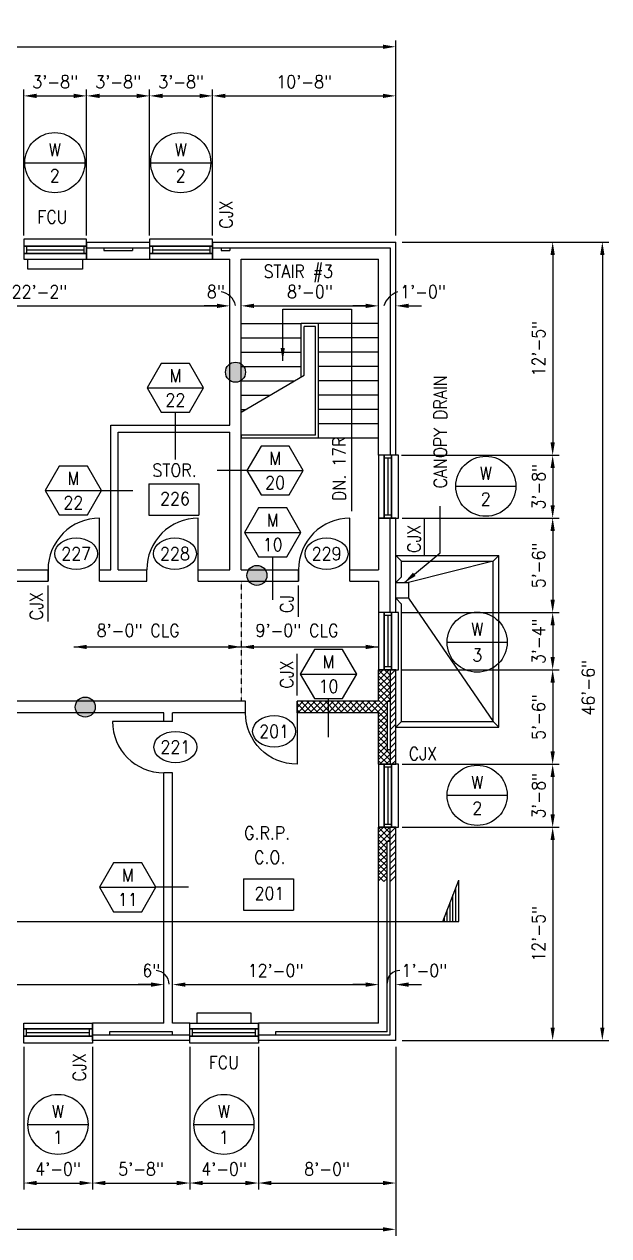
# Model space of a CAD drawing. Header units: inches. Extents: x 435 to 5963, y 191 to 2765.
# Drawn here: x 2843 to 3252, y 1835 to 2682 of the extents above; entities that cross this region are included whole.
import ezdxf
from ezdxf.enums import TextEntityAlignment as Align

# ---------------------------------------------------------------- set-up
doc = ezdxf.new("R2010")
doc.units = ezdxf.units.IN
doc.header["$LTSCALE"] = 0.5
doc.header["$MEASUREMENT"] = 0
doc.linetypes.add('HIDDEN', pattern=[0.375, 0.25, -0.125])
doc.layers.get('0').update_dxf_attribs({"linetype": 'CONTINUOUS'})
doc.layers.get('Defpoints').update_dxf_attribs({"linetype": 'CONTINUOUS'})
for name, color, linetype in [('A-ANNO', 8, 'CONTINUOUS'), ('A-ANNO-DIMS', 7, 'CONTINUOUS'), ('A-ANNO-TEXT', 7, 'CONTINUOUS'), ('A-DOOR', 3, 'CONTINUOUS'), ('A-DOOR-IDEN', 7, 'CONTINUOUS'), ('A-FLOR-HRAL', 2, 'CONTINUOUS'), ('A-FLOR-IDEN', 7, 'CONTINUOUS'), ('A-FLOR-OVHD', 2, 'CONTINUOUS'), ('A-FLOR-STRS', 2, 'CONTINUOUS'), ('A-GLAZ', 3, 'CONTINUOUS'), ('A-GLAZ-IDEN', 7, 'CONTINUOUS'), ('A-GLAZ-SILL', 3, 'CONTINUOUS'), ('A-ROOF-OTLN', 2, 'CONTINUOUS'), ('A-SECT-IDEN', 7, 'CONTINUOUS'), ('A-SECT-SYMB', 7, 'CONTINUOUS'), ('A-WALL', 2, 'CONTINUOUS'), ('A-WALL-IDEN', 7, 'CONTINUOUS'), ('M-HVAC-EQPM', 4, 'CONTINUOUS'), ('P-STRM-PIPE', 4, 'CONTINUOUS'), ('S-SLAB-JOIN', 2, 'CONTINUOUS')]:
    doc.layers.add(name, color=color, linetype=linetype)
doc.styles.add('ROMANS', font='romans.shx', dxfattribs={"width": 0.9})
doc.dimstyles.new('DIM96', dxfattribs={"dimscale": 96, "dimtxt": 0.09375, "dimasz": 0.09375, "dimexe": 0.046875, "dimexo": 0.046875, "dimgap": 0.046875, "dimtad": 1, "dimdec": 4, "dimzin": 3, "dimdsep": 46, "dimlunit": 4, "dimtxsty": 'ROMANS', "dimcen": 0.046875, "dimaunit": 1, "dimadec": 0, "dimazin": 0, "dimtfac": 0.7, "dimtdec": 4, "dimtofl": 0, "dimtmove": 2, "dimatfit": 3, "dimfxl": 1, "dimfrac": 1, "dimtolj": 1, "dimtzin": 0, "dimarcsym": 0})
doc.dimstyles.new('DIM96A', dxfattribs={"dimscale": 96, "dimtxt": 0.09375, "dimasz": 0.09375, "dimexe": 0.046875, "dimexo": 0.046875, "dimgap": 0.046875, "dimtad": 1, "dimdec": 4, "dimzin": 3, "dimdsep": 46, "dimlunit": 4, "dimtxsty": 'ROMANS', "dimcen": 0.046875, "dimaunit": 1, "dimadec": 0, "dimazin": 0, "dimtfac": 0.7, "dimtdec": 4, "dimtofl": 0, "dimtmove": 2, "dimatfit": 3, "dimfxl": 1, "dimfrac": 1, "dimtolj": 1, "dimtzin": 0, "dimarcsym": 0})
doc.dimstyles.new('LED96', dxfattribs={"dimscale": 96, "dimtxt": 0.09375, "dimasz": 0.09375, "dimexe": 0.046875, "dimexo": 0.046875, "dimgap": 0.046875, "dimtad": 0, "dimdec": 4, "dimzin": 3, "dimdsep": 46, "dimlunit": 4, "dimtxsty": 'ROMANS', "dimcen": 0.046875, "dimaunit": 1, "dimadec": 0, "dimazin": 0, "dimtfac": 0.7, "dimtdec": 4, "dimtofl": 0, "dimtmove": 2, "dimatfit": 3, "dimfxl": 1, "dimfrac": 1, "dimtolj": 1, "dimtzin": 0, "dimarcsym": 0})
pattern_1 = [(45, (8.2175, 2), (-2.1213203, 2.1213203), [])]
pattern_2 = [(45, (8.2175, 2), (-2.1213203, 2.1213203), []), (135, (8.2175, 2), (-2.1213203, -2.1213203), [])]

# ---------------------------------------------------------------- blocks, each defined once
blk = doc.blocks.new('SILL')
for points in [[(0, 0), (48, 0), (48, -4), (0, -4)], [(0, -9), (48, -9), (48, -14), (0, -14)]]:
    blk.add_lwpolyline(points, close=True)
blk = doc.blocks.new('GLAZ')
for p, q in [((2, -5), (2, 0)), ((46, -5), (46, 0)), ((2, -2.5), (46, -2.5))]:
    blk.add_line(p, q)
blk.add_lwpolyline([(0, 0), (48, 0), (48, -5), (0, -5)], close=True)
blk = doc.blocks.new('SILL1')
for points in [[(0, 9), (44, 9), (44, 14), (0, 14)], [(0, 0), (44, 0), (44, 4), (0, 4)]]:
    blk.add_lwpolyline(points, close=True)
blk = doc.blocks.new('GLAZ1')
for p, q in [((2, 5), (2, 0)), ((2, 2.5), (42, 2.5)), ((42, 5), (42, 0))]:
    blk.add_line(p, q)
blk.add_lwpolyline([(0, 0), (44, 0), (44, 5), (0, 5)], close=True)
blk = doc.blocks.new('*D251')
at = {"layer": 'A-ANNO-DIMS', "color": 0, "lineweight": -2}
for p, q in [((703, 2534.5), (703, 2670.94)), ((3103, 2534.5), (3103, 2670.94)), ((712, 2666.44), (3094, 2666.44))]:
    blk.add_line(p, q, dxfattribs=at)
at = {"layer": 'A-ANNO-DIMS', "color": 0}
for points in [[(712, 2667.94), (712, 2664.94), (703, 2666.44)], [(3094, 2667.94), (3094, 2664.94), (3103, 2666.44)]]:
    blk.add_solid(points, dxfattribs=at)
at = {"layer": 'Defpoints', "color": 0}
for p in [(3103, 2666.44), (703, 2530), (3103, 2530)]:
    blk.add_point(p, dxfattribs=at)
at = {"layer": 'A-ANNO-DIMS', "color": 0, "insert": (1903, 2676.29), "char_height": 9, "attachment_point": 5, "style": 'ROMANS'}
blk.add_mtext('\\A1;200\'-0"', dxfattribs=at)
blk = doc.blocks.new('*D291')
at = {"layer": 'A-ANNO-DIMS', "color": 0, "lineweight": -2}
for p, q in [((2843, 2534.5), (2843, 2636.62)), ((2887, 2534.5), (2887, 2636.62)), ((2852, 2632.12), (2878, 2632.12))]:
    blk.add_line(p, q, dxfattribs=at)
at = {"layer": 'A-ANNO-DIMS', "color": 0}
for points in [[(2852, 2633.62), (2852, 2630.62), (2843, 2632.12)], [(2878, 2633.62), (2878, 2630.62), (2887, 2632.12)]]:
    blk.add_solid(points, dxfattribs=at)
at = {"layer": 'Defpoints', "color": 0}
for p in [(2887, 2632.12), (2843, 2530), (2887, 2530)]:
    blk.add_point(p, dxfattribs=at)
at = {"layer": 'A-ANNO-DIMS', "color": 0, "insert": (2865, 2641.97), "char_height": 9, "attachment_point": 5, "style": 'ROMANS'}
blk.add_mtext('\\A1;3\'-8"', dxfattribs=at)
blk = doc.blocks.new('*D201')
at = {"layer": 'A-ANNO-DIMS', "color": 0, "lineweight": -2}
for p, q in [((2887, 2534.5), (2887, 2636.62)), ((2931, 2534.5), (2931, 2636.62)), ((2896, 2632.12), (2922, 2632.12))]:
    blk.add_line(p, q, dxfattribs=at)
at = {"layer": 'A-ANNO-DIMS', "color": 0}
for points in [[(2896, 2633.62), (2896, 2630.62), (2887, 2632.12)], [(2922, 2633.62), (2922, 2630.62), (2931, 2632.12)]]:
    blk.add_solid(points, dxfattribs=at)
at = {"layer": 'Defpoints', "color": 0}
for p in [(2931, 2632.12), (2887, 2530), (2931, 2530)]:
    blk.add_point(p, dxfattribs=at)
at = {"layer": 'A-ANNO-DIMS', "color": 0, "insert": (2909, 2641.97), "char_height": 9, "attachment_point": 5, "style": 'ROMANS'}
blk.add_mtext('\\A1;3\'-8"', dxfattribs=at)
blk = doc.blocks.new('*D202')
at = {"layer": 'A-ANNO-DIMS', "color": 0, "lineweight": -2}
for p, q in [((2931, 2534.5), (2931, 2636.62)), ((2975, 2534.5), (2975, 2636.62)), ((2940, 2632.12), (2966, 2632.12))]:
    blk.add_line(p, q, dxfattribs=at)
at = {"layer": 'A-ANNO-DIMS', "color": 0}
for points in [[(2940, 2633.62), (2940, 2630.62), (2931, 2632.12)], [(2966, 2633.62), (2966, 2630.62), (2975, 2632.12)]]:
    blk.add_solid(points, dxfattribs=at)
at = {"layer": 'Defpoints', "color": 0}
for p in [(2975, 2632.12), (2931, 2530), (2975, 2530)]:
    blk.add_point(p, dxfattribs=at)
at = {"layer": 'A-ANNO-DIMS', "color": 0, "insert": (2953, 2641.97), "char_height": 9, "attachment_point": 5, "style": 'ROMANS'}
blk.add_mtext('\\A1;3\'-8"', dxfattribs=at)
blk = doc.blocks.new('*D203')
at = {"layer": 'A-ANNO-DIMS', "color": 0, "lineweight": -2}
for p, q in [((2975, 2534.5), (2975, 2636.62)), ((3103, 2578.94), (3103, 2636.62)), ((2984, 2632.12), (3094, 2632.12))]:
    blk.add_line(p, q, dxfattribs=at)
at = {"layer": 'A-ANNO-DIMS', "color": 0}
for points in [[(2984, 2633.62), (2984, 2630.62), (2975, 2632.12)], [(3094, 2633.62), (3094, 2630.62), (3103, 2632.12)]]:
    blk.add_solid(points, dxfattribs=at)
at = {"layer": 'Defpoints', "color": 0}
for p in [(3103, 2632.12), (3103, 2574.44), (2975, 2530)]:
    blk.add_point(p, dxfattribs=at)
at = {"layer": 'A-ANNO-DIMS', "color": 0, "insert": (3039, 2641.97), "char_height": 9, "attachment_point": 5, "style": 'ROMANS'}
blk.add_mtext('\\A1;10\'-8"', dxfattribs=at)
blk = doc.blocks.new('*D209')
at = {"layer": 'A-ANNO-DIMS', "color": 0, "lineweight": -2}
for p, q in [((703, 1967.5), (703, 1835.47)), ((3103, 1967.5), (3103, 1835.47)), ((712, 1839.97), (3094, 1839.97))]:
    blk.add_line(p, q, dxfattribs=at)
at = {"layer": 'A-ANNO-DIMS', "color": 0}
for points in [[(712, 1841.47), (712, 1838.47), (703, 1839.97)], [(3094, 1841.47), (3094, 1838.47), (3103, 1839.97)]]:
    blk.add_solid(points, dxfattribs=at)
at = {"layer": 'Defpoints', "color": 0}
for p in [(703, 1972), (3103, 1972), (3103, 1839.97)]:
    blk.add_point(p, dxfattribs=at)
at = {"layer": 'A-ANNO-DIMS', "color": 0, "insert": (1903, 1849.83), "char_height": 9, "attachment_point": 5, "style": 'ROMANS'}
blk.add_mtext('\\A1;200\'-0"', dxfattribs=at)
blk = doc.blocks.new('*D247')
at = {"layer": 'A-ANNO-DIMS', "color": 0, "lineweight": -2}
for p, q in [((2843, 1967.5), (2843, 1867.83)), ((2891, 1967.5), (2891, 1867.83)), ((2852, 1872.33), (2882, 1872.33))]:
    blk.add_line(p, q, dxfattribs=at)
at = {"layer": 'A-ANNO-DIMS', "color": 0}
for points in [[(2852, 1873.83), (2852, 1870.83), (2843, 1872.33)], [(2882, 1873.83), (2882, 1870.83), (2891, 1872.33)]]:
    blk.add_solid(points, dxfattribs=at)
at = {"layer": 'Defpoints', "color": 0}
for p in [(2843, 1972), (2891, 1972), (2891, 1872.33)]:
    blk.add_point(p, dxfattribs=at)
at = {"layer": 'A-ANNO-DIMS', "color": 0, "insert": (2867, 1882.18), "char_height": 9, "attachment_point": 5, "style": 'ROMANS'}
blk.add_mtext('\\A1;4\'-0"', dxfattribs=at)
blk = doc.blocks.new('*D248')
at = {"layer": 'A-ANNO-DIMS', "color": 0, "lineweight": -2}
for p, q in [((2891, 1967.5), (2891, 1867.83)), ((2959, 1967.5), (2959, 1867.83)), ((2900, 1872.33), (2950, 1872.33))]:
    blk.add_line(p, q, dxfattribs=at)
at = {"layer": 'A-ANNO-DIMS', "color": 0}
for points in [[(2900, 1873.83), (2900, 1870.83), (2891, 1872.33)], [(2950, 1873.83), (2950, 1870.83), (2959, 1872.33)]]:
    blk.add_solid(points, dxfattribs=at)
at = {"layer": 'Defpoints', "color": 0}
for p in [(2891, 1972), (2959, 1972), (2959, 1872.33)]:
    blk.add_point(p, dxfattribs=at)
at = {"layer": 'A-ANNO-DIMS', "color": 0, "insert": (2925, 1882.18), "char_height": 9, "attachment_point": 5, "style": 'ROMANS'}
blk.add_mtext('\\A1;5\'-8"', dxfattribs=at)
blk = doc.blocks.new('*D249')
at = {"layer": 'A-ANNO-DIMS', "color": 0, "lineweight": -2}
for p, q in [((2959, 1967.5), (2959, 1867.83)), ((3007, 1967.5), (3007, 1867.83)), ((2968, 1872.33), (2998, 1872.33))]:
    blk.add_line(p, q, dxfattribs=at)
at = {"layer": 'A-ANNO-DIMS', "color": 0}
for points in [[(2968, 1873.83), (2968, 1870.83), (2959, 1872.33)], [(2998, 1873.83), (2998, 1870.83), (3007, 1872.33)]]:
    blk.add_solid(points, dxfattribs=at)
at = {"layer": 'Defpoints', "color": 0}
for p in [(2959, 1972), (3007, 1972), (3007, 1872.33)]:
    blk.add_point(p, dxfattribs=at)
at = {"layer": 'A-ANNO-DIMS', "color": 0, "insert": (2983, 1882.18), "char_height": 9, "attachment_point": 5, "style": 'ROMANS'}
blk.add_mtext('\\A1;4\'-0"', dxfattribs=at)
blk = doc.blocks.new('*D250')
at = {"layer": 'A-ANNO-DIMS', "color": 0, "lineweight": -2}
for p, q in [((3007, 1967.5), (3007, 1867.83)), ((3103, 1914.18), (3103, 1867.83)), ((3016, 1872.33), (3094, 1872.33))]:
    blk.add_line(p, q, dxfattribs=at)
at = {"layer": 'A-ANNO-DIMS', "color": 0}
for points in [[(3016, 1873.83), (3016, 1870.83), (3007, 1872.33)], [(3094, 1873.83), (3094, 1870.83), (3103, 1872.33)]]:
    blk.add_solid(points, dxfattribs=at)
at = {"layer": 'Defpoints', "color": 0}
for p in [(3007, 1972), (3103, 1918.68), (3103, 1872.33)]:
    blk.add_point(p, dxfattribs=at)
at = {"layer": 'A-ANNO-DIMS', "color": 0, "insert": (3055, 1882.18), "char_height": 9, "attachment_point": 5, "style": 'ROMANS'}
blk.add_mtext('\\A1;8\'-0"', dxfattribs=at)
blk = doc.blocks.new('*D294')
at = {"layer": 'A-ANNO-DIMS', "color": 0, "lineweight": -2}
for p, q in [((3107.5, 2530), (3251.87, 2530)), ((3247.37, 2521), (3247.37, 1981)), ((3107.5, 1972), (3251.87, 1972))]:
    blk.add_line(p, q, dxfattribs=at)
at = {"layer": 'A-ANNO-DIMS', "color": 0}
for points in [[(3245.87, 2521), (3248.87, 2521), (3247.37, 2530)], [(3245.87, 1981), (3248.87, 1981), (3247.37, 1972)]]:
    blk.add_solid(points, dxfattribs=at)
at = {"layer": 'Defpoints', "color": 0}
for p in [(3103, 2530), (3103, 1972), (3247.37, 1972)]:
    blk.add_point(p, dxfattribs=at)
at = {"layer": 'A-ANNO-DIMS', "color": 0, "insert": (3237.51, 2218.48), "char_height": 9, "attachment_point": 5, "rotation": 90, "style": 'ROMANS'}
blk.add_mtext('\\A1;46\'-6"', dxfattribs=at)
blk = doc.blocks.new('*D295')
at = {"layer": 'A-ANNO-DIMS', "color": 0, "lineweight": -2}
for p, q in [((3177.26, 2530), (3217.16, 2530)), ((3212.66, 2521), (3212.66, 2390)), ((3107, 2381), (3217.16, 2381))]:
    blk.add_line(p, q, dxfattribs=at)
at = {"layer": 'A-ANNO-DIMS', "color": 0}
for points in [[(3211.16, 2521), (3214.16, 2521), (3212.66, 2530)], [(3211.16, 2390), (3214.16, 2390), (3212.66, 2381)]]:
    blk.add_solid(points, dxfattribs=at)
at = {"layer": 'Defpoints', "color": 0}
for p in [(3172.76, 2530), (3102.5, 2381), (3212.66, 2381)]:
    blk.add_point(p, dxfattribs=at)
at = {"layer": 'A-ANNO-DIMS', "color": 0, "insert": (3202.81, 2455.5), "char_height": 9, "attachment_point": 5, "rotation": 90, "style": 'ROMANS'}
blk.add_mtext('\\A1;12\'-5"', dxfattribs=at)
blk = doc.blocks.new('*D296')
at = {"layer": 'A-ANNO-DIMS', "color": 0, "lineweight": -2}
for p, q in [((3107, 2381), (3217.16, 2381)), ((3212.66, 2372), (3212.66, 2346)), ((3107.5, 2337), (3217.16, 2337))]:
    blk.add_line(p, q, dxfattribs=at)
at = {"layer": 'A-ANNO-DIMS', "color": 0}
for points in [[(3211.16, 2372), (3214.16, 2372), (3212.66, 2381)], [(3211.16, 2346), (3214.16, 2346), (3212.66, 2337)]]:
    blk.add_solid(points, dxfattribs=at)
at = {"layer": 'Defpoints', "color": 0}
for p in [(3102.5, 2381), (3103, 2337), (3212.66, 2337)]:
    blk.add_point(p, dxfattribs=at)
at = {"layer": 'A-ANNO-DIMS', "color": 0, "insert": (3202.81, 2359), "char_height": 9, "attachment_point": 5, "rotation": 90, "style": 'ROMANS'}
blk.add_mtext('\\A1;3\'-8"', dxfattribs=at)
blk = doc.blocks.new('*D297')
at = {"layer": 'A-ANNO-DIMS', "color": 0, "lineweight": -2}
for p, q in [((3107.5, 2165), (3217.16, 2165)), ((3212.66, 2156), (3212.66, 2130)), ((3107.5, 2121), (3217.16, 2121))]:
    blk.add_line(p, q, dxfattribs=at)
at = {"layer": 'A-ANNO-DIMS', "color": 0}
for points in [[(3211.16, 2156), (3214.16, 2156), (3212.66, 2165)], [(3211.16, 2130), (3214.16, 2130), (3212.66, 2121)]]:
    blk.add_solid(points, dxfattribs=at)
at = {"layer": 'Defpoints', "color": 0}
for p in [(3103, 2165), (3103, 2121), (3212.66, 2121)]:
    blk.add_point(p, dxfattribs=at)
at = {"layer": 'A-ANNO-DIMS', "color": 0, "insert": (3202.81, 2143), "char_height": 9, "attachment_point": 5, "rotation": 90, "style": 'ROMANS'}
blk.add_mtext('\\A1;3\'-8"', dxfattribs=at)
blk = doc.blocks.new('*D298')
at = {"layer": 'A-ANNO-DIMS', "color": 0, "lineweight": -2}
for p, q in [((3107.5, 2121), (3217.16, 2121)), ((3212.66, 2112), (3212.66, 1981)), ((3168.37, 1972), (3217.16, 1972))]:
    blk.add_line(p, q, dxfattribs=at)
at = {"layer": 'A-ANNO-DIMS', "color": 0}
for points in [[(3211.16, 2112), (3214.16, 2112), (3212.66, 2121)], [(3211.16, 1981), (3214.16, 1981), (3212.66, 1972)]]:
    blk.add_solid(points, dxfattribs=at)
at = {"layer": 'Defpoints', "color": 0}
for p in [(3103, 2121), (3163.87, 1972), (3212.66, 1972)]:
    blk.add_point(p, dxfattribs=at)
at = {"layer": 'A-ANNO-DIMS', "color": 0, "insert": (3202.81, 2046.5), "char_height": 9, "attachment_point": 5, "rotation": 90, "style": 'ROMANS'}
blk.add_mtext('\\A1;12\'-5"', dxfattribs=at)
blk = doc.blocks.new('*D301')
at = {"layer": 'A-ANNO-DIMS', "color": 0, "lineweight": -2}
for p, q in [((3107.5, 2337), (3217.16, 2337)), ((3212.66, 2328), (3212.66, 2280)), ((3107.5, 2271), (3217.16, 2271))]:
    blk.add_line(p, q, dxfattribs=at)
at = {"layer": 'A-ANNO-DIMS', "color": 0}
for points in [[(3211.16, 2328), (3214.16, 2328), (3212.66, 2337)], [(3211.16, 2280), (3214.16, 2280), (3212.66, 2271)]]:
    blk.add_solid(points, dxfattribs=at)
at = {"layer": 'Defpoints', "color": 0}
for p in [(3103, 2337), (3103, 2271), (3212.66, 2271)]:
    blk.add_point(p, dxfattribs=at)
at = {"layer": 'A-ANNO-DIMS', "color": 0, "insert": (3202.81, 2304), "char_height": 9, "attachment_point": 5, "rotation": 90, "style": 'ROMANS'}
blk.add_mtext('\\A1;5\'-6"', dxfattribs=at)
blk = doc.blocks.new('*D302')
at = {"layer": 'A-ANNO-DIMS', "color": 0, "lineweight": -2}
for p, q in [((3107.5, 2271), (3217.16, 2271)), ((3212.66, 2262), (3212.66, 2240)), ((3107.5, 2231), (3217.16, 2231))]:
    blk.add_line(p, q, dxfattribs=at)
at = {"layer": 'A-ANNO-DIMS', "color": 0}
for points in [[(3211.16, 2262), (3214.16, 2262), (3212.66, 2271)], [(3211.16, 2240), (3214.16, 2240), (3212.66, 2231)]]:
    blk.add_solid(points, dxfattribs=at)
at = {"layer": 'Defpoints', "color": 0}
for p in [(3103, 2271), (3103, 2231), (3212.66, 2231)]:
    blk.add_point(p, dxfattribs=at)
at = {"layer": 'A-ANNO-DIMS', "color": 0, "insert": (3202.81, 2251), "char_height": 9, "attachment_point": 5, "rotation": 90, "style": 'ROMANS'}
blk.add_mtext('\\A1;3\'-4"', dxfattribs=at)
blk = doc.blocks.new('*D303')
at = {"layer": 'A-ANNO-DIMS', "color": 0, "lineweight": -2}
for p, q in [((3107.5, 2231), (3217.16, 2231)), ((3212.66, 2222), (3212.66, 2174)), ((3107.5, 2165), (3217.16, 2165))]:
    blk.add_line(p, q, dxfattribs=at)
at = {"layer": 'A-ANNO-DIMS', "color": 0}
for points in [[(3211.16, 2222), (3214.16, 2222), (3212.66, 2231)], [(3211.16, 2174), (3214.16, 2174), (3212.66, 2165)]]:
    blk.add_solid(points, dxfattribs=at)
at = {"layer": 'Defpoints', "color": 0}
for p in [(3103, 2231), (3103, 2165), (3212.66, 2165)]:
    blk.add_point(p, dxfattribs=at)
at = {"layer": 'A-ANNO-DIMS', "color": 0, "insert": (3202.81, 2198), "char_height": 9, "attachment_point": 5, "rotation": 90, "style": 'ROMANS'}
blk.add_mtext('\\A1;5\'-6"', dxfattribs=at)
blk = doc.blocks.new('*D340')
at = {"layer": 'A-ANNO-DIMS', "color": 0, "lineweight": -2}
for p, q in [((2721, 2475.5), (2721, 2489.87)), ((2987, 2470.04), (2987, 2489.87)), ((2730, 2485.37), (2978, 2485.37))]:
    blk.add_line(p, q, dxfattribs=at)
at = {"layer": 'A-ANNO-DIMS', "color": 0}
for points in [[(2730, 2486.87), (2730, 2483.87), (2721, 2485.37)], [(2978, 2486.87), (2978, 2483.87), (2987, 2485.37)]]:
    blk.add_solid(points, dxfattribs=at)
at = {"layer": 'Defpoints', "color": 0}
for p in [(2987, 2485.37), (2721, 2471), (2987, 2465.54)]:
    blk.add_point(p, dxfattribs=at)
at = {"layer": 'A-ANNO-DIMS', "color": 0, "insert": (2854, 2495.22), "char_height": 9, "attachment_point": 5, "style": 'ROMANS'}
blk.add_mtext('\\A1;22\'-2"', dxfattribs=at)
blk = doc.blocks.new('*D341')
at = {"layer": 'A-ANNO-DIMS', "color": 0, "lineweight": -2}
for p, q in [((2987, 2470.04), (2987, 2489.87)), ((2995, 2484.08), (2995, 2489.87)), ((2978, 2485.37), (2969, 2485.37)), ((3004, 2485.37), (3013, 2485.37))]:
    blk.add_line(p, q, dxfattribs=at)
at = {"layer": 'A-ANNO-DIMS', "color": 0}
for points in [[(2978, 2486.87), (2978, 2483.87), (2987, 2485.37)], [(3004, 2486.87), (3004, 2483.87), (2995, 2485.37)]]:
    blk.add_solid(points, dxfattribs=at)
at = {"layer": 'Defpoints', "color": 0}
for p in [(2995, 2485.37), (2995, 2479.58), (2987, 2465.54)]:
    blk.add_point(p, dxfattribs=at)
at = {"layer": 'A-ANNO-DIMS', "color": 0, "insert": (2977.26, 2495.22), "char_height": 9, "attachment_point": 5, "style": 'ROMANS'}
blk.add_mtext('\\A1;8"', dxfattribs=at)
blk = doc.blocks.new('*D342')
at = {"layer": 'A-ANNO-DIMS', "color": 0, "lineweight": -2}
for p, q in [((2995, 2484.08), (2995, 2489.87)), ((3091, 2482.04), (3091, 2489.87)), ((3004, 2485.37), (3082, 2485.37))]:
    blk.add_line(p, q, dxfattribs=at)
at = {"layer": 'A-ANNO-DIMS', "color": 0}
for points in [[(3004, 2486.87), (3004, 2483.87), (2995, 2485.37)], [(3082, 2486.87), (3082, 2483.87), (3091, 2485.37)]]:
    blk.add_solid(points, dxfattribs=at)
at = {"layer": 'Defpoints', "color": 0}
for p in [(3091, 2485.37), (2995, 2479.58), (3091, 2477.54)]:
    blk.add_point(p, dxfattribs=at)
at = {"layer": 'A-ANNO-DIMS', "color": 0, "insert": (3043, 2495.22), "char_height": 9, "attachment_point": 5, "style": 'ROMANS'}
blk.add_mtext('\\A1;8\'-0"', dxfattribs=at)
blk = doc.blocks.new('*D343')
at = {"layer": 'A-ANNO-DIMS', "color": 0, "lineweight": -2}
for p, q in [((3091, 2482.04), (3091, 2489.87)), ((3103, 2483.12), (3103, 2489.87)), ((3082, 2485.37), (3073, 2485.37)), ((3112, 2485.37), (3121, 2485.37))]:
    blk.add_line(p, q, dxfattribs=at)
at = {"layer": 'A-ANNO-DIMS', "color": 0}
for points in [[(3082, 2486.87), (3082, 2483.87), (3091, 2485.37)], [(3112, 2486.87), (3112, 2483.87), (3103, 2485.37)]]:
    blk.add_solid(points, dxfattribs=at)
at = {"layer": 'Defpoints', "color": 0}
for p in [(3103, 2485.37), (3091, 2477.54), (3103, 2478.62)]:
    blk.add_point(p, dxfattribs=at)
at = {"layer": 'A-ANNO-DIMS', "color": 0, "insert": (3122.03, 2495.22), "char_height": 9, "attachment_point": 5, "style": 'ROMANS'}
blk.add_mtext('\\A1;1\'-0"', dxfattribs=at)
blk = doc.blocks.new('DOOR1')
at = {"color": 0, "linetype": 'ByBlock'}
blk.add_line((0, 0), (0, 1), dxfattribs=at)
blk.add_arc((0, 0), 1, 90, 180, dxfattribs=at)
blk = doc.blocks.new('XXC')
blk.add_line((-0.2188, 0), (0.2188, 0))
blk.add_circle((0, 0), 0.2188)
at = {"style": 'ROMANS', "width": 0.9}
for tag, p in [('#', (0, 0.0937)), ('@', (0, -0.0938))]:
    blk.add_attdef(tag, text='', height=0.0938, dxfattribs=at).set_placement(p, align=Align.MIDDLE)
blk = doc.blocks.new('XXE')
h = blk.add_hatch()
h.set_pattern_fill('LINE', color=256, scale=16, angle=-90, style=0)
h.set_pattern_definition([(270, (1901, 1609.8756), (-2, -4e-16), [])])
h.paths.add_polyline_path([(0, 28.98), (-11.21, 0), (0, 0)])
for p, q in [((-11.21, 0), (0, 28.98)), ((0, 0), (0, 28.98)), ((-11.21, 0), (0, 0))]:
    blk.add_line(p, q)
blk = doc.blocks.new('*D358')
at = {"layer": 'A-ANNO-DIMS', "color": 0, "lineweight": -2}
for p, q in [((2941, 2006.5), (2941, 2015.5)), ((2670, 2008.5), (2670, 2006.5)), ((2679, 2011), (2932, 2011))]:
    blk.add_line(p, q, dxfattribs=at)
at = {"layer": 'A-ANNO-DIMS', "color": 0}
for points in [[(2679, 2012.5), (2679, 2009.5), (2670, 2011)], [(2932, 2012.5), (2932, 2009.5), (2941, 2011)]]:
    blk.add_solid(points, dxfattribs=at)
at = {"layer": 'Defpoints', "color": 0}
for p in [(2670, 2013), (2941, 2011), (2941, 2002)]:
    blk.add_point(p, dxfattribs=at)
at = {"layer": 'A-ANNO-DIMS', "color": 0, "insert": (2805.5, 2020.86), "char_height": 9, "attachment_point": 5, "style": 'ROMANS'}
blk.add_mtext('\\A1;22\'-7"', dxfattribs=at)
blk = doc.blocks.new('*D359')
at = {"layer": 'A-ANNO-DIMS', "color": 0, "lineweight": -2}
for p, q in [((2941, 2006.5), (2941, 2015.5)), ((2947, 2009.5), (2947, 2015.5)), ((2932, 2011), (2923, 2011)), ((2956, 2011), (2965, 2011))]:
    blk.add_line(p, q, dxfattribs=at)
at = {"layer": 'A-ANNO-DIMS', "color": 0}
for points in [[(2932, 2012.5), (2932, 2009.5), (2941, 2011)], [(2956, 2012.5), (2956, 2009.5), (2947, 2011)]]:
    blk.add_solid(points, dxfattribs=at)
at = {"layer": 'Defpoints', "color": 0}
for p in [(2947, 2011), (2941, 2002), (2947, 2005)]:
    blk.add_point(p, dxfattribs=at)
at = {"layer": 'A-ANNO-DIMS', "color": 0, "insert": (2932.17, 2020.86), "char_height": 9, "attachment_point": 5, "style": 'ROMANS'}
blk.add_mtext('\\A1;6"', dxfattribs=at)
blk = doc.blocks.new('*D360')
at = {"layer": 'A-ANNO-DIMS', "color": 0, "lineweight": -2}
for p, q in [((2947, 2009.5), (2947, 2015.5)), ((3091, 2005.5), (3091, 2015.5)), ((2956, 2011), (3082, 2011))]:
    blk.add_line(p, q, dxfattribs=at)
at = {"layer": 'A-ANNO-DIMS', "color": 0}
for points in [[(2956, 2012.5), (2956, 2009.5), (2947, 2011)], [(3082, 2012.5), (3082, 2009.5), (3091, 2011)]]:
    blk.add_solid(points, dxfattribs=at)
at = {"layer": 'Defpoints', "color": 0}
for p in [(3091, 2011), (2947, 2005), (3091, 2001)]:
    blk.add_point(p, dxfattribs=at)
at = {"layer": 'A-ANNO-DIMS', "color": 0, "insert": (3019, 2020.86), "char_height": 9, "attachment_point": 5, "style": 'ROMANS'}
blk.add_mtext('\\A1;12\'-0"', dxfattribs=at)
blk = doc.blocks.new('*D361')
at = {"layer": 'A-ANNO-DIMS', "color": 0, "lineweight": -2}
for p, q in [((3091, 2005.5), (3091, 2015.5)), ((3103, 2008.5), (3103, 2015.5)), ((3082, 2011), (3073, 2011)), ((3112, 2011), (3121, 2011))]:
    blk.add_line(p, q, dxfattribs=at)
at = {"layer": 'A-ANNO-DIMS', "color": 0}
for points in [[(3082, 2012.5), (3082, 2009.5), (3091, 2011)], [(3112, 2012.5), (3112, 2009.5), (3103, 2011)]]:
    blk.add_solid(points, dxfattribs=at)
at = {"layer": 'Defpoints', "color": 0}
for p in [(3103, 2011), (3091, 2001), (3103, 2004)]:
    blk.add_point(p, dxfattribs=at)
at = {"layer": 'A-ANNO-DIMS', "color": 0, "insert": (3123, 2020.86), "char_height": 9, "attachment_point": 5, "style": 'ROMANS'}
blk.add_mtext('\\A1;1\'-0"', dxfattribs=at)
blk = doc.blocks.new('EQB')
blk.add_lwpolyline([(-19, 7), (19, 7), (19, 0), (-19, 0)], close=True)
blk = doc.blocks.new('IDEN002')
blk.add_ellipse((0, 0), major_axis=(0.1562, 0), ratio=0.733333)
at = {"style": 'ROMANS', "width": 0.9}
blk.add_attdef('#', text='', height=0.0938, dxfattribs=at).set_placement((0, 0), align=Align.MIDDLE)
blk = doc.blocks.new('IDA')
blk.add_line((-0.2051, 0), (0.2051, 0))
blk.add_lwpolyline([(-0.2051, 0), (-0.1026, -0.1776), (0.1026, -0.1776), (0.2051, 0), (0.1026, 0.1776), (-0.1026, 0.1776)], close=True)
at = {"style": 'ROMANS', "width": 0.9}
for tag, p in [('@', (0, 0.0888)), ('#', (0, -0.0888))]:
    blk.add_attdef(tag, text='', height=0.0938, dxfattribs=at).set_placement(p, align=Align.MIDDLE)
blk = doc.blocks.new('IDEN4')
for p, q in [((-0.1899, 0.1074), (0.1747, 0.1074)), ((-0.1899, 0.1074), (-0.1899, -0.1218)), ((0.1747, 0.1074), (0.1747, -0.1218)), ((-0.1899, -0.1218), (0.1747, -0.1218))]:
    blk.add_line(p, q)
at = {"style": 'ROMANS', "width": 0.9}
blk.add_attdef('#', text='', height=0.0938, dxfattribs=at).set_placement((0, 0), align=Align.MIDDLE)
blk = doc.blocks.new('XX01')
blk.add_hatch(color=256).paths.add_polyline_path([(7, 0, 1), (-7, 0, 1)])
blk.add_circle((0, 0), 7)
blk = doc.blocks.new('GLAZ2')
for p, q in [((-5, 38), (0, 38)), ((-2.5, 2), (-2.5, 38)), ((-5, 2), (0, 2))]:
    blk.add_line(p, q)
blk.add_lwpolyline([(0, 0), (0, 40), (-5, 40), (-5, 0)], close=True)
blk = doc.blocks.new('SILL2')
for points in [[(-5, 0), (-5, 40), (-10, 40), (-10, 0)], [(4, 0), (4, 40), (0, 40), (0, 0)]]:
    blk.add_lwpolyline(points, close=True)
blk = doc.blocks.new('JOINTA')
blk.add_line((0, 0), (0, -12))
blk = doc.blocks.new('JOINT')
blk.add_line((0, 0), (0, -8))

msp = doc.modelspace()

# ---------------------------------------------------------------- hatches: boundary and pattern name
at = {"layer": 'A-ANNO'}
h = msp.add_hatch(dxfattribs=at)
h.set_pattern_fill('ANSI37', color=256, scale=24, style=0)
h.set_pattern_definition(pattern_2)
h.paths.add_polyline_path([(3056, 2209), (3056, 2201), (3091, 2201), (3091, 2165), (3095, 2165), (3099, 2165), (3099, 2175), (3097, 2175), (3097, 2209), (3099, 2209), (3099, 2231), (3095, 2231), (3091, 2231), (3091, 2209)])
h.paths.add_polyline_path([(3034, 2209), (3034, 2201), (3056, 2201), (3056, 2209)])
h = msp.add_hatch(dxfattribs=at)
h.set_pattern_fill('ANSI31', color=256, scale=24, style=0)
h.set_pattern_definition(pattern_1)
h.paths.add_polyline_path([(3099, 2165), (3100, 2165), (3103, 2165), (3103, 2231), (3100, 2231), (3099, 2231)])
h = msp.add_hatch(dxfattribs=at)
h.set_pattern_fill('ANSI37', color=256, scale=24, style=0)
h.set_pattern_definition(pattern_2)
h.paths.add_polyline_path([(3097, 2111), (3099, 2111), (3099, 2121), (3095, 2121), (3091, 2121), (3091, 2083), (3097, 2083)])
h = msp.add_hatch(dxfattribs=at)
h.set_pattern_fill('ANSI31', color=256, scale=24, style=0)
h.set_pattern_definition(pattern_1)
h.paths.add_polyline_path([(3103, 2121), (3100, 2121), (3099, 2121), (3099, 2083), (3103, 2083)])

# ---------------------------------------------------------------- linework, layer by layer
at = {"layer": 'A-ANNO-DIMS'}
for centre, radius, start, end in [((2978.99828, 2483.09301), 12.28594, 12.07177138, 80.89075737), ((3109.82532, 2480.17517), 16.02637, 110.11496864, 161.23787941), ((2934.60634, 2010.76213), 10.14344, 2.57776435, 84.39892857), ((3105.62056, 2012.2387), 8.62169, 88.42704212, 180.92723644)]:
    msp.add_arc(centre, radius, start, end, dxfattribs=at)
at = {"layer": 'A-ANNO-TEXT'}
for p, q in [((3072, 2483), (3072, 2342)), ((3123, 2311), (3123, 2337)), ((2860, 2264.78858), (2860, 2290)), ((3035, 2268), (3035, 2290)), ((3034, 2213), (3034, 2242.21142))]:
    msp.add_line(p, q, dxfattribs=at)
for points in [[(2986, 2245.5), (2995, 2247), (2986, 2248.5)], [(3082, 2245.5), (3091, 2247), (3082, 2248.5)]]:
    msp.add_solid(points, dxfattribs=at)
at = {"layer": 'A-FLOR-HRAL'}
for p, q in [((3037, 2435.82491), (3037, 2473)), ((3049, 2473), (3037, 2473)), ((3049, 2393), (3049, 2473)), ((3039, 2437), (3039, 2471)), ((3047, 2471), (3039, 2471)), ((3047, 2395), (3047, 2471)), ((3047, 2395), (2995, 2395)), ((2995, 2395), (2995, 2393)), ((3049, 2393), (2995, 2393))]:
    msp.add_line(p, q, dxfattribs=at)
at = {"layer": 'A-FLOR-OVHD', "linetype": 'HIDDEN'}
msp.add_line((2995, 2293), (2995, 2209), dxfattribs=at)
at = {"layer": 'A-FLOR-STRS'}
for p, q in [((2995, 2473), (3037, 2473)), ((3091, 2473), (3049, 2473)), ((2995, 2463), (3037, 2463)), ((3091, 2463), (3049, 2463)), ((2995, 2453), (3037, 2453)), ((3091, 2453), (3049, 2453)), ((2995, 2443), (3037, 2443)), ((3091, 2443), (3049, 2443)), ((2995, 2433), (3032.19201, 2433)), ((3091, 2433), (3049, 2433)), ((2995, 2423), (3015.17204, 2423)), ((3091, 2423), (3049, 2423)), ((2995, 2413), (2998.15207, 2413)), ((3091, 2413), (3049, 2413)), ((3091, 2403), (3049, 2403)), ((3091, 2393), (3049, 2393))]:
    msp.add_line(p, q, dxfattribs=at)
at = {"layer": 'A-ROOF-OTLN'}
for p, q in [((3103, 2311), (3175, 2311)), ((3107, 2307), (3103, 2311)), ((3107, 2307), (3171, 2307)), ((3107, 2296), (3107, 2307)), ((3171, 2307), (3112, 2292)), ((3171, 2307), (3175, 2311)), ((3171, 2195), (3171, 2307)), ((3175, 2191), (3175, 2311)), ((3103, 2292), (3107, 2296)), ((3103, 2281), (3107, 2277)), ((3112, 2281), (3171, 2195)), ((3107, 2195), (3107, 2277)), ((3107, 2195), (3103, 2191)), ((3107, 2195), (3171, 2195)), ((3171, 2195), (3175, 2191)), ((3103, 2191), (3175, 2191))]:
    msp.add_line(p, q, dxfattribs=at)
at = {"layer": 'A-SECT-IDEN'}
msp.add_line((667, 2055), (3147, 2055), dxfattribs=at)
at = {"layer": 'A-SECT-SYMB'}
msp.add_line((2995, 2411.14802), (3039, 2437), dxfattribs=at)
at = {"layer": 'A-WALL'}
for p, q in [((2887, 2530), (2887, 2518)), ((2887, 2530), (2931, 2530)), ((2887, 2526), (2931, 2526)), ((2899, 2526), (2899, 2524)), ((2899, 2524), (2919, 2524)), ((2919, 2526), (2919, 2524)), ((2931, 2530), (2931, 2518)), ((2975, 2530), (2975, 2518)), ((2975, 2530), (3103, 2530)), ((2975, 2526), (3099, 2526)), ((2981, 2526), (2981, 2524)), ((2981, 2524), (2987, 2524)), ((2987, 2526), (2987, 2524)), ((3099, 2526), (3099, 2381)), ((3103, 2381), (3103, 2530)), ((2887, 2518), (2931, 2518)), ((2975, 2518), (2987, 2518)), ((2987, 2402), (2987, 2518)), ((2995, 2301), (2995, 2518)), ((2995, 2518), (3091, 2518)), ((3091, 2381), (3091, 2518)), ((2904, 2301), (2904, 2402)), ((2904, 2402), (2987, 2402)), ((2909, 2301), (2909, 2397)), ((2909, 2397), (2987, 2397)), ((2987, 2301), (2987, 2397)), ((3103, 2381), (3091, 2381)), ((3103, 2337), (3091, 2337)), ((3091, 2337), (3091, 2301)), ((3099, 2271), (3099, 2337)), ((3103, 2271), (3103, 2337)), ((2721, 2301), (2860, 2301)), ((2860, 2293), (2860, 2301)), ((2896, 2293), (2896, 2301)), ((2896, 2301), (2904, 2301)), ((2909, 2301), (2929, 2301)), ((2929, 2293), (2929, 2301)), ((2965, 2293), (2965, 2301)), ((2965, 2301), (2987, 2301)), ((2995, 2301), (3035, 2301)), ((3035, 2293), (3035, 2301)), ((3071, 2293), (3071, 2301)), ((3071, 2301), (3091, 2301)), ((2607.5, 2293), (2860, 2293)), ((2896, 2293), (2929, 2293)), ((2965, 2293), (3035, 2293)), ((3071, 2293), (3091, 2293)), ((3091, 2293), (3091, 2271)), ((3103, 2271), (3091, 2271)), ((3103, 2231), (3091, 2231)), ((3091, 2209), (3091, 2231)), ((3099, 2231), (3099, 2165)), ((3103, 2165), (3103, 2231)), ((2998, 2209), (2823.5, 2209)), ((2998, 2201), (2998, 2209)), ((3091, 2209), (3034, 2209)), ((3034, 2201), (3034, 2209)), ((3097, 2209), (3099, 2209)), ((3097, 2209), (3097, 2175)), ((2941, 2201), (2823.5, 2201)), ((2941, 2195), (2941, 2201)), ((2947, 2195), (2941, 2195)), ((2947, 2195), (2947, 2201)), ((2998, 2201), (2947, 2201)), ((3091, 2201), (3034, 2201)), ((3091, 2165), (3091, 2201)), ((3099, 2175), (3097, 2175)), ((3103, 2165), (3091, 2165)), ((2941, 1984), (2941, 2159)), ((2947, 2159), (2941, 2159)), ((2947, 1984), (2947, 2159)), ((3091, 1984), (3091, 2121)), ((3103, 2121), (3091, 2121)), ((3099, 1976), (3099, 2121)), ((3103, 1972), (3103, 2121)), ((3097, 1978), (3097, 2111)), ((3099, 2111), (3097, 2111)), ((2891, 1972), (2891, 1984)), ((2941, 1984), (2891, 1984)), ((2959, 1984), (2947, 1984)), ((2959, 1972), (2959, 1984)), ((3091, 1984), (3007, 1984)), ((3007, 1972), (3007, 1984)), ((2891, 1976), (2959, 1976)), ((2947, 1978), (2903, 1978)), ((2903, 1978), (2903, 1976)), ((2947, 1976), (2947, 1978)), ((3007, 1976), (3099, 1976)), ((3097, 1978), (3019, 1978)), ((3019, 1978), (3019, 1976)), ((2959, 1972), (2891, 1972)), ((3103, 1972), (3007, 1972))]:
    msp.add_line(p, q, dxfattribs=at)
at = {"layer": 'A-WALL-IDEN'}
for p, q in [((2949, 2378), (2949, 2411)), ((2999, 2370.30772), (2978.21746, 2370.30772)), ((2897.3812, 2356.30772), (2919.3812, 2356.30772)), ((3017, 2280), (3017, 2310)), ((3056, 2184), (3056, 2211)), ((2958.25683, 2079), (2935.3812, 2079))]:
    msp.add_line(p, q, dxfattribs=at)
at = {"layer": 'P-STRM-PIPE'}
msp.add_lwpolyline([(3103, 2292), (3112, 2292), (3112, 2281), (3103, 2281)], close=True, dxfattribs=at)

# ---------------------------------------------------------------- block references
at = {"layer": 'A-ANNO'}
for p in [(2991, 2439), (3006, 2297), (2886, 2205)]:
    msp.add_blockref('XX01', p, dxfattribs=at)
at = {"layer": 'A-DOOR'}
for p, xscale, yscale, zscale, rotation in [((2896, 2301), -36, -36, 36, 180), ((2965, 2301), -36, -36, 36, 180), ((3071, 2301), -36.00000000000045, -36.00000000000045, 36.00000000000045, 179.9999999999993), ((2941, 2195), -35.99999999999954, -35.99999999999954, 35.99999999999954, 270), ((3034, 2201), -36.00000000000045, 36.00000000000045, 36.00000000000045, 180)]:
    msp.add_blockref('DOOR1', p, dxfattribs=dict(at, xscale=xscale, yscale=yscale, zscale=zscale, rotation=rotation))
at = {"layer": 'A-DOOR-IDEN', "xscale": 96, "yscale": 96, "zscale": 96}
for p, values in [((2879.68453, 2312.14907), {'#': '227'}), ((2948.68453, 2312.14907), {'#': '228'}), ((3054.68453, 2312.14907), {'#': '229'}), ((3017.99615, 2188), {'#': '201'}), ((2948.99615, 2177), {'#': '221'})]:
    msp.add_blockref('IDEN002', p, dxfattribs=at).add_auto_attribs(values)
at = {"layer": 'A-FLOR-IDEN', "xscale": 96, "yscale": 96, "zscale": 96}
for p, values in [((2948.73047, 2350.69398), {'#': '226'}), ((3014.73047, 2074.69398), {'#': '201'})]:
    msp.add_blockref('IDEN4', p, dxfattribs=at).add_auto_attribs(values)
at = {"layer": 'A-GLAZ'}
for name, p in [('GLAZ1', (2843, 2522)), ('GLAZ1', (2931, 2522)), ('GLAZ', (2843, 1980)), ('GLAZ', (2959, 1980))]:
    msp.add_blockref(name, p, dxfattribs=at)
for name, p, rotation in [('GLAZ1', (3095, 2381), 270), ('GLAZ2', (3095, 2271), 180), ('GLAZ1', (3095, 2165), 270)]:
    msp.add_blockref(name, p, dxfattribs=dict(at, rotation=rotation))
at = {"layer": 'A-GLAZ-IDEN', "xscale": 96, "yscale": 96, "zscale": 96}
for p, values in [((2864.74171, 2585.42236), {'#': 'W', '@': '2'}), ((2952.74171, 2585.42236), {'#': 'W', '@': '2'}), ((3165.93102, 2359.29389), {'#': 'W', '@': '2'}), ((3159.93102, 2250.29389), {'#': 'W', '@': '3'}), ((3159.93102, 2143.29389), {'#': 'W', '@': '2'}), ((2866.93102, 1913.29389), {'#': 'W', '@': '1'}), ((2982.93102, 1913.29389), {'#': 'W', '@': '1'})]:
    msp.add_blockref('XXC', p, dxfattribs=at).add_auto_attribs(values)
at = {"layer": 'A-GLAZ-SILL'}
for name, p in [('SILL1', (2843, 2518)), ('SILL1', (2931, 2518)), ('SILL', (2843, 1984)), ('SILL', (2959, 1984))]:
    msp.add_blockref(name, p, dxfattribs=at)
for name, p, rotation in [('SILL1', (3091, 2381), 270), ('SILL2', (3095, 2271), 180), ('SILL1', (3091, 2165), 270)]:
    msp.add_blockref(name, p, dxfattribs=dict(at, rotation=rotation))
at = {"layer": 'A-SECT-IDEN'}
msp.add_blockref('XXE', (3147, 2055), dxfattribs=at)
at = {"layer": 'A-WALL-IDEN', "xscale": 96, "yscale": 96, "zscale": 96}
for p, values in [((2949, 2428.05256), {'@': 'M', '#': '22'}), ((3018.6906, 2370.30772), {'@': 'M', '#': '20'}), ((2877.6906, 2356.30772), {'@': 'M', '#': '22'}), ((3017, 2327.05256), {'@': 'M', '#': '10'}), ((3056, 2228.05256), {'@': 'M', '#': '10'}), ((2915.6906, 2079), {'@': 'M', '#': '11'})]:
    msp.add_blockref('IDA', p, dxfattribs=at).add_auto_attribs(values)
at = {"layer": 'M-HVAC-EQPM', "rotation": 180}
msp.add_blockref('EQB', (2865, 2518), dxfattribs=at)
at = {"layer": 'M-HVAC-EQPM', "xscale": -1}
msp.add_blockref('EQB', (2983, 1984), dxfattribs=at)
at = {"layer": 'S-SLAB-JOIN'}
for name, p in [('JOINTA', (2975, 2530)), ('JOINT', (2860, 2301)), ('JOINT', (3035, 2301)), ('JOINT', (3034, 2209)), ('JOINTA', (2891, 1984))]:
    msp.add_blockref(name, p, dxfattribs=at)
at = {"layer": 'S-SLAB-JOIN', "rotation": 90}
for p in [(3091, 2337), (3091, 2165)]:
    msp.add_blockref('JOINTA', p, dxfattribs=at)

# ---------------------------------------------------------------- texts
at = {"layer": 'A-ANNO-TEXT', "style": 'ROMANS', "width": 0.9}
for s, p in [('CJX', (2988.90233, 2539.30046)), ('DN. 17R', (3068, 2349)), ('CJX', (3120.32566, 2312.67186)), ('CJX', (2856.32566, 2265.67186)), ('CJ', (3031.32566, 2270.67186)), ('CJX', (3031.32566, 2217.88328)), ('CJX', (2886.39672, 1943.30046))]:
    msp.add_text(s, height=9, rotation=90, dxfattribs=at).set_placement(p)
for s, p in [('FCU', (2852.49695, 2543.02749)), ('8\'-0" CLG', (2894, 2254)), ('9\'-0" CLG', (3005, 2254)), ('CJX', (3112.10073, 2167.8918)), ('FCU', (2972.28015, 1952.02749))]:
    msp.add_text(s, height=9, dxfattribs=at).set_placement(p)
at = {"layer": 'A-ANNO-TEXT', "insert": (3138.62694, 2437), "char_height": 9, "attachment_point": 9, "rotation": 90, "style": 'ROMANS'}
msp.add_mtext('\\A1;CANOPY DRAIN', dxfattribs=at)
at = {"layer": 'A-FLOR-IDEN', "style": 'ROMANS', "width": 0.9}
for s, p in [('STAIR #3', (3010.62436, 2505)), ('STOR.', (2933, 2366)), ('G.R.P.', (2997, 2112.42857)), ('C.O.', (3004, 2095.42857))]:
    msp.add_text(s, height=9, dxfattribs=at).set_placement(p)

# ---------------------------------------------------------------- dimensions: what is measured, and where the dimension line sits
at = {"layer": 'A-ANNO-DIMS'}
for base, p1, p2, dimstyle, picture, middle in [((3103, 2666.43538), (703, 2530), (3103, 2530), 'DIM96', '*D251', (1903, 2676.29252)), ((2887, 2632.11605), (2843, 2530), (2887, 2530), 'DIM96', '*D291', (2865, 2641.97319)), ((2931, 2632.11605), (2887, 2530), (2931, 2530), 'DIM96', '*D201', (2909, 2641.97319)), ((2975, 2632.11605), (2931, 2530), (2975, 2530), 'DIM96', '*D202', (2953, 2641.97319)), ((3103, 2632.11605), (2975, 2530), (3103, 2574.43538), 'DIM96', '*D203', (3039, 2641.97319)), ((2987, 2485.36686), (2721, 2471.00427), (2987, 2465.53677), 'DIM96A', '*D340', (2854, 2495.22401)), ((3091, 2485.36686), (2995, 2479.57979), (3091, 2477.53999), 'DIM96A', '*D342', (3043, 2495.22401)), ((2941, 2011), (2670, 2013), (2941, 2002), 'DIM96A', '*D358', (2805.5, 2020.85714)), ((3091, 2011), (2947, 2005), (3091, 2001), 'DIM96A', '*D360', (3019, 2020.85714)), ((3103, 1839.97038), (703, 1972), (3103, 1972), 'DIM96', '*D209', (1903, 1849.82752)), ((2891, 1872.32776), (2843, 1972), (2891, 1972), 'DIM96', '*D247', (2867, 1882.1849)), ((2959, 1872.32776), (2891, 1972), (2959, 1972), 'DIM96', '*D248', (2925, 1882.1849)), ((3007, 1872.32776), (2959, 1972), (3007, 1972), 'DIM96', '*D249', (2983, 1882.1849)), ((3103, 1872.32776), (3007, 1972), (3103, 1918.67505), 'DIM96', '*D250', (3055, 1882.1849))]:
    dim = msp.add_linear_dim(base=base, p1=p1, p2=p2, dimstyle=dimstyle, dxfattribs=at)
    dim.commit()
    dim.dimension.update_dxf_attribs({"geometry": picture, "text_midpoint": middle})
for base, p1, p2, picture, middle in [((3212.66452, 2381), (3172.75562, 2530), (3102.5, 2381), '*D295', (3202.80737, 2455.5)), ((3212.66452, 2337), (3102.5, 2381), (3103, 2337), '*D296', (3202.80737, 2359)), ((3212.66452, 2271), (3103, 2337), (3103, 2271), '*D301', (3202.80737, 2304)), ((3212.66452, 2165), (3103, 2231), (3103, 2165), '*D303', (3202.80737, 2198)), ((3212.66452, 2121), (3103, 2165), (3103, 2121), '*D297', (3202.80737, 2143)), ((3212.66452, 1972), (3103, 2121), (3163.87356, 1972), '*D298', (3202.80737, 2046.5))]:
    dim = msp.add_linear_dim(base=base, p1=p1, p2=p2, angle=90, dimstyle='DIM96', dxfattribs=at)
    dim.commit()
    dim.dimension.update_dxf_attribs({"geometry": picture, "text_midpoint": middle})
for base, p1, p2, picture, middle in [((3247.36516, 1972), (3103, 2530), (3103, 1972), '*D294', (3237.50802, 2218.47785)), ((3212.66452, 2231), (3103, 2271), (3103, 2231), '*D302', (3202.80737, 2251))]:
    dim = msp.add_linear_dim(base=base, p1=p1, p2=p2, angle=90, dimstyle='DIM96', dxfattribs=at)
    dim.commit()
    dim.dimension.update_dxf_attribs({"geometry": picture, "text_midpoint": middle, "dimtype": 160})
for base, p1, p2, picture, middle in [((2995, 2485.36686), (2987, 2465.53677), (2995, 2479.57979), '*D341', (2977.26425, 2495.22401)), ((3103, 2485.36686), (3091, 2477.53999), (3103, 2478.62022), '*D343', (3122.02967, 2495.22401)), ((2947, 2011), (2941, 2002), (2947, 2005), '*D359', (2932.16767, 2020.85714)), ((3103, 2011), (3091, 2001), (3103, 2004), '*D361', (3123, 2020.85714))]:
    dim = msp.add_linear_dim(base=base, p1=p1, p2=p2, dimstyle='DIM96A', dxfattribs=at)
    dim.commit()
    dim.dimension.update_dxf_attribs({"geometry": picture, "text_midpoint": middle, "dimtype": 160})

# ---------------------------------------------------------------- leaders
at = {"layer": 'A-ANNO-TEXT'}
msp.add_leader([(3024, 2447), (3024, 2483), (3072, 2483)], dimstyle='LED96', override={"dimgap": 0.046875, "dimtad": 0}, dxfattribs=at)
at = {"layer": 'A-ANNO-TEXT', "annotation_type": 0, "has_hookline": 1, "hookline_direction": 0, "text_width": 87.17143, "horizontal_direction": (0, 1, 0)}
msp.add_leader([(3109, 2292), (3134.12694, 2312.83632), (3134.12694, 2345.32857)], dimstyle='LED96', override={"dimgap": 0.046875, "dimtad": 0}, dxfattribs=at)
at = {"layer": 'A-ANNO-TEXT'}
for points in [[(2878, 2247), (2995, 2247)], [(2995, 2247), (3091, 2247)]]:
    msp.add_leader(points, dimstyle='LED96', dxfattribs=at)

doc.saveas('drawing.dxf')
